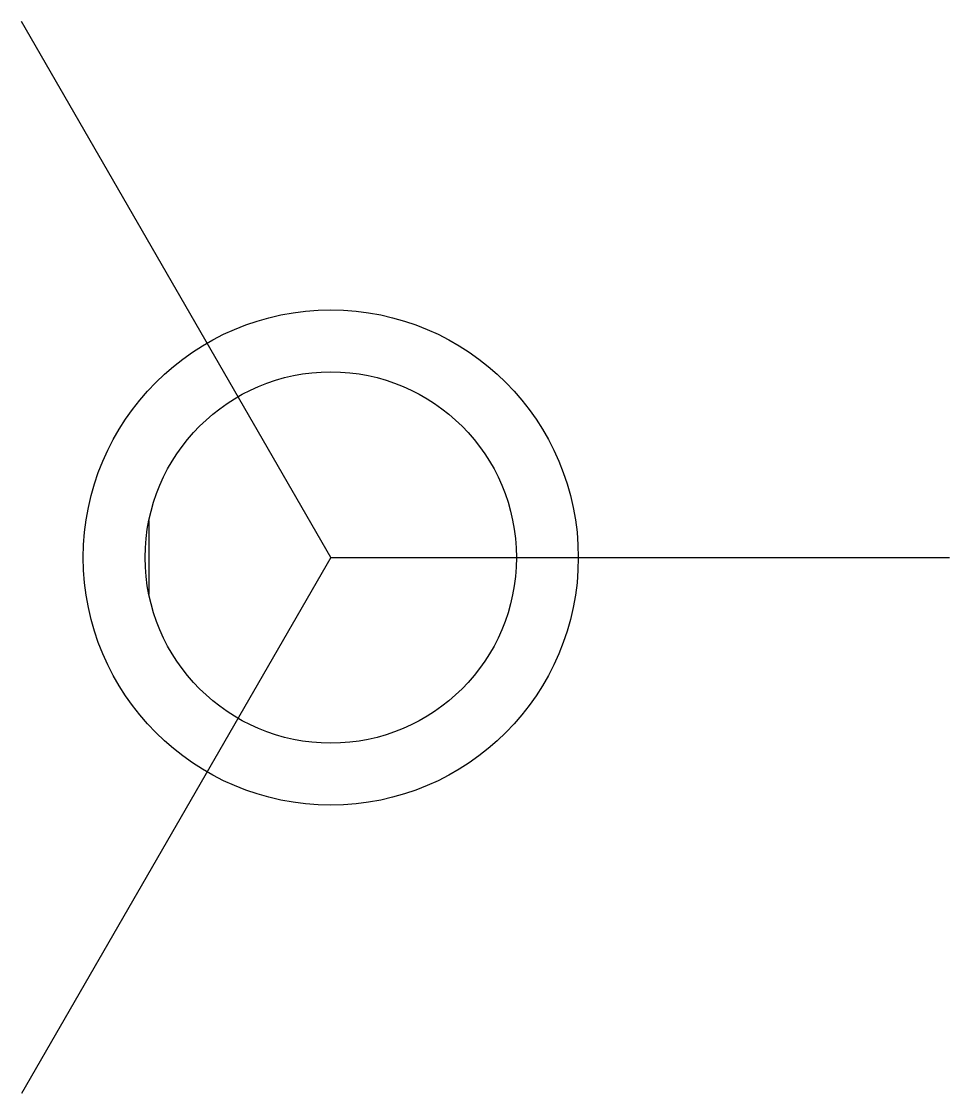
# Model space of a CAD drawing. Header units: millimetres. Extents: x -25 to 50, y -43.3 to 43.3.
import ezdxf

# ---------------------------------------------------------------- set-up
doc = ezdxf.new("R2010")
doc.units = ezdxf.units.MM

msp = doc.modelspace()

# ---------------------------------------------------------------- linework, layer by layer
for p, q in [((0, 0), (-25, 43.301)), ((-14.697, 3, 25), (-14.697, -3, -25)), ((0, 0), (-25, -43.301)), ((0, 0), (50, 0))]:
    msp.add_line(p, q)
for radius in [20, 15]:
    msp.add_circle((0, 0), radius)

doc.saveas('drawing.dxf')
